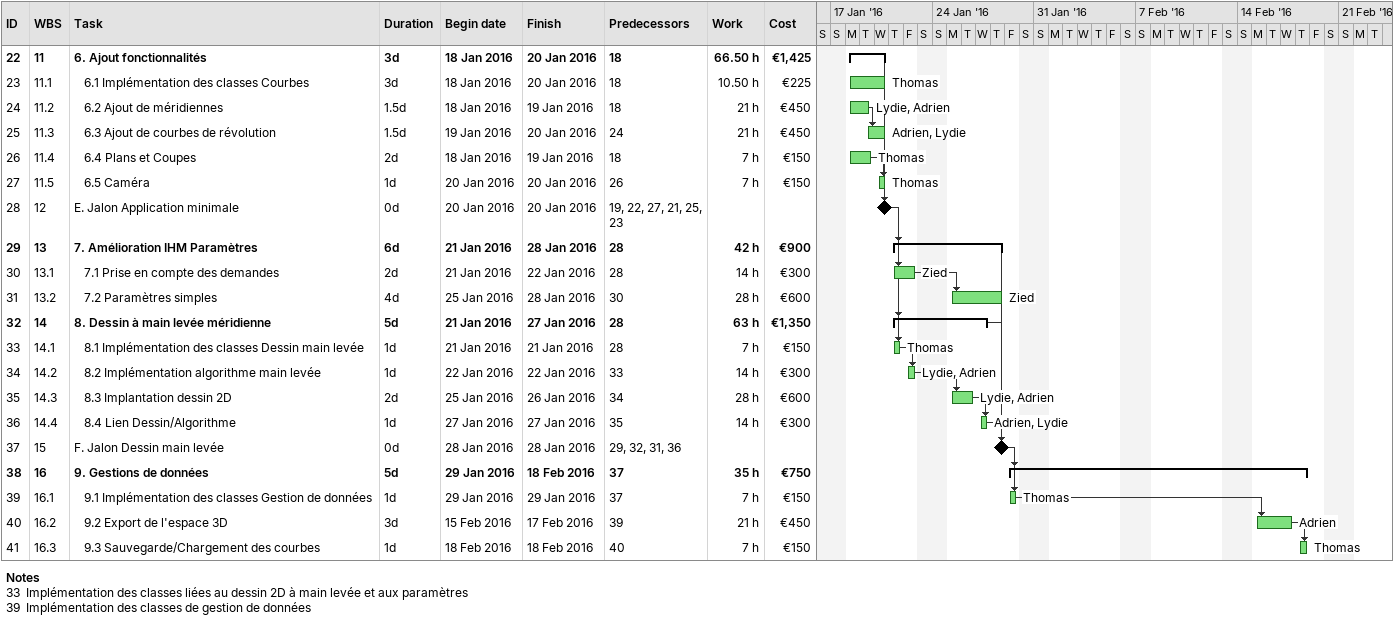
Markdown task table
| ID | WBS | Task | Duration | Start | Finish | Predecessors | Resources | Work (h) | Cost (€) |
|---|---|---|---|---|---|---|---|---|---|
| 22 | 11 | **6. Ajout fonctionnalités** | 3d | 2016-01-18 | 2016-01-20 | 18 |  | 66.50 | 1425 |
| 23 | 11.1 | 6.1 Implémentation des classes Courbes | 3d | 2016-01-18 | 2016-01-20 | 18 | Thomas | 10.50 | 225 |
| 24 | 11.2 | 6.2 Ajout de méridiennes | 1.5d | 2016-01-18 | 2016-01-19 | 18 | Lydie, Adrien | 21 | 450 |
| 25 | 11.3 | 6.3 Ajout de courbes de révolution | 1.5d | 2016-01-19 | 2016-01-20 | 24 | Adrien, Lydie | 21 | 450 |
| 26 | 11.4 | 6.4 Plans et Coupes | 2d | 2016-01-18 | 2016-01-19 | 18 | Thomas | 7 | 150 |
| 27 | 11.5 | 6.5 Caméra | 1d | 2016-01-20 | 2016-01-20 | 26 | Thomas | 7 | 150 |
| 28 | 12 | E. Jalon Application minimale | 0d | 2016-01-20 | 2016-01-20 | 19, 22, 27, 21, 25, 23 |  |  |  |
| 29 | 13 | **7. Amélioration IHM Paramètres** | 6d | 2016-01-21 | 2016-01-28 | 28 |  | 42 | 900 |
| 30 | 13.1 | 7.1 Prise en compte des demandes | 2d | 2016-01-21 | 2016-01-22 | 28 | Zied | 14 | 300 |
| 31 | 13.2 | 7.2 Paramètres simples | 4d | 2016-01-25 | 2016-01-28 | 30 | Zied | 28 | 600 |
| 32 | 14 | **8. Dessin à main levée méridienne** | 5d | 2016-01-21 | 2016-01-27 | 28 |  | 63 | 1350 |
| 33 | 14.1 | 8.1 Implémentation des classes Dessin main levée | 1d | 2016-01-21 | 2016-01-21 | 28 | Thomas | 7 | 150 |
| 34 | 14.2 | 8.2 Implémentation algorithme main levée | 1d | 2016-01-22 | 2016-01-22 | 33 | Lydie, Adrien | 14 | 300 |
| 35 | 14.3 | 8.3 Implantation dessin 2D | 2d | 2016-01-25 | 2016-01-26 | 34 | Lydie, Adrien | 28 | 600 |
| 36 | 14.4 | 8.4 Lien Dessin/Algorithme | 1d | 2016-01-27 | 2016-01-27 | 35 | Adrien, Lydie | 14 | 300 |
| 37 | 15 | F. Jalon Dessin main levée | 0d | 2016-01-28 | 2016-01-28 | 29, 32, 31, 36 |  |  |  |
| 38 | 16 | **9. Gestions de données** | 5d | 2016-01-29 | 2016-02-18 | 37 |  | 35 | 750 |
| 39 | 16.1 | 9.1 Implémentation des classes Gestion de données | 1d | 2016-01-29 | 2016-01-29 | 37 | Thomas | 7 | 150 |
| 40 | 16.2 | 9.2 Export de l'espace 3D | 3d | 2016-02-15 | 2016-02-17 | 39 | Adrien | 21 | 450 |
| 41 | 16.3 | 9.3 Sauvegarde/Chargement des courbes | 1d | 2016-02-18 | 2016-02-18 | 40 | Thomas | 7 | 150 |

Notes
- 33: Implémentation des classes liées au dessin 2D à main levée et aux paramètres
- 39: Implémentation des classes de gestion de données
